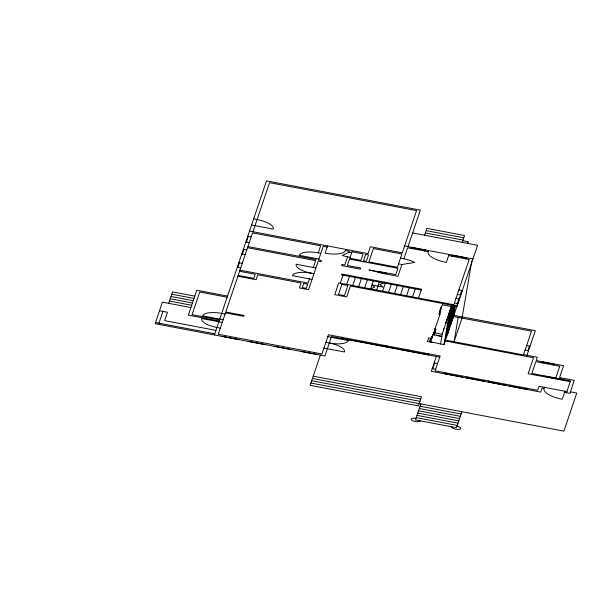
<?xml version="1.0" encoding="UTF-8"?>
<svg xmlns="http://www.w3.org/2000/svg" width="612" height="612" viewBox="0 0 612 612"><rect width="100%" height="100%" fill="white"/><g stroke="black" fill="none" stroke-linecap="round" stroke-linejoin="round"><path stroke-width="0.92" d="M430.213 339.086L429.731 341.909L430.97 338.245M430.871 342.123L431.927 336.195M427.451 341.473L428.691 337.816L431.82 338.413L432.11 336.715M435.43 329.18L434.436 335.024L432.73 334.703M440.365 309.381L441.267 306.711L439.967 314.346L439.11 314.185L439.837 309.94M451.105 307.362L445.505 340.104L443.975 344.617L440.556 343.967L442.53 332.423M443.448 330.625L443.769 328.766M445.911 323.35L446.546 319.632M449.621 310.743L449.132 313.841L452.551 314.492M443.975 344.617L449.736 310.942M450.654 309.152L445.215 340.953L533.534 357.745L528.133 373.695L570.177 381.681M433.097 332.553L442.208 334.282L451.908 304.707M458.855 289.904L462.274 290.555L446.309 337.725L451.908 304.983M452.138 304.776L446.309 337.725M447.678 333.678L452.635 304.684M452.658 305.09L447.854 333.158L449.399 328.59L453.4 305.204M450.899 324.169L454.096 305.464M454.441 305.839L451.717 321.744L453.622 316.136M452.719 318.798L454.953 305.702M455.412 305.289L453.492 316.511L531.507 331.13L523.444 354.914L445.505 340.104M448.65 255.571L469.159 259.473L453.829 304.738L338.742 282.866L334.749 294.655L346.713 296.927L350.416 285.995L456.957 306.245L457.6 302.504M467.675 243.568L467.996 241.694L462.649 240.677M458.212 317.399L454.058 341.726L462.045 318.118M462.205 317.184L471.798 261.049M564.562 392.376L569.979 393.401L574.255 380.327L559.582 377.543L563.576 365.747L536.219 360.552L537.336 357.247L523.543 354.631M566.551 392.751L570.461 380.825L531.843 373.488L535.837 361.692L559.766 366.244L555.773 378.032M158.929 323.19L162.922 311.393M168.683 303.33L172.546 291.916L194.769 296.139M214.384 334.94L266.526 180.877L420.368 210.115L408.005 246.636M237.869 267.337L239.414 262.77M242.375 254.026L243.92 249.459M246.429 242.038L248.365 236.331M252.947 231.741L269.555 182.667L416.565 210.605L402.275 252.833L370.367 246.766L368.049 253.613L249.535 231.091M221.789 336.348L238.887 339.599M247.998 341.328L265.095 344.579M274.214 346.308L291.304 349.559M309.45 278.919L308.035 283.104L239.95 270.16M313.313 267.505L315.631 260.658L247.546 247.715M316.343 258.562L316.022 259.519L247.929 246.575M318.906 259.052L299.245 255.319A17.419 5.959 9.7 0 1 318.271 252.855L320.65 245.817L252.565 232.881L225.782 312.005L244.02 315.471L243.729 316.327L225.499 312.862L218.255 334.259L321.95 353.966L328.453 334.756L440.135 355.985L435.109 370.818L537.673 390.311L539.027 386.302L566.934 391.611M327.588 245.925L325.148 253.154A18.582 6.357 9.7 0 0 345.436 250.53L349.429 251.287L349.108 252.243L342.338 255.426A13.938 4.766 9.7 0 0 347.562 256.803L350.125 257.292M300.423 351.296L317.513 354.539M345.436 250.53L345.826 249.39M347.562 256.803L344.793 264.988L341.947 264.445L341.557 265.585L360.353 269.158L360.743 268.018L347.356 265.47L349.513 259.098L397.945 268.301L395.788 274.673L377.834 271.261L377.688 271.69M340.303 283.157L343.003 275.171M320.367 355.082L310.131 385.308L418.394 405.886L421.484 396.752L313.222 376.181M346.721 284.381L349.421 276.394M352.703 285.513L355.404 277.527M341.175 338.39L341.557 337.25M358.686 286.653L361.386 278.667M364.668 287.793L367.368 279.799M370.65 288.918L373.351 280.939M377.596 271.98L377.451 272.409L397.961 276.303L401.954 264.514L414.829 262.449A17.419 5.959 9.7 0 0 403.889 258.807L400.47 258.157M376.632 290.065L379.333 282.078M361.684 342.292L362.075 341.144M363.398 342.613L363.78 341.473M382.615 291.205L385.315 283.211M388.597 292.337L391.298 284.351M394.579 293.477L397.287 285.49M411.042 248.426L411.425 247.286M400.562 294.617L403.27 286.623M383.908 346.514L384.298 345.367M385.614 346.836L386.004 345.696M424.606 235.215L426.924 228.368L464.531 235.513L462.213 242.36M406.544 295.749L409.252 287.762M412.526 296.889L415.234 288.902M449.032 254.431L446.324 262.418A20.907 7.153 9.7 0 1 428.132 251.67L428.522 250.53M418.509 298.021L421.507 289.178L341.733 274.023L341.442 274.872L421.217 290.034M406.131 350.737L406.513 349.597M407.837 351.058L408.227 349.919M439.11 314.185L442.713 303.537M431.82 338.413L439.967 314.346M434.803 332.874L436.042 329.218L434.336 328.889M428.354 354.96L428.737 353.82M467.392 243.469L467.996 241.694M446.102 322.44L449.162 313.405M441.841 336.432L433.135 334.473M436.325 356.475L431.307 371.308L540.702 392.101L542.064 388.1L544.045 388.475A20.907 7.153 9.7 0 0 562.244 399.223L564.945 391.229M440.556 343.967L430.963 341.84M420.872 403.943L415.464 419.924L456.483 427.719L461.892 411.738M432.776 368.753L434.711 363.046M456.957 306.245L477.597 245.282L412.641 232.935M444.985 373.909L445.368 372.769M462.075 377.16L462.458 376.02M466.635 378.025L467.017 376.885M483.725 381.276L484.115 380.128M488.284 382.14L488.674 381.001M505.382 385.392L505.764 384.244M509.934 386.256L510.324 385.116M527.911 350.699L529.457 346.14M526.97 355.281L535.309 330.633L453.882 315.364M527.031 389.5L527.414 388.36M533.832 374.774L534.123 373.917M542.102 362.885L542.492 361.746M544.045 388.475L544.435 387.335M553.5 365.05L553.883 363.911M552.07 378.239L552.361 377.382M403.889 258.807L407.623 247.776L428.132 251.67M424.713 251.019L425.103 249.88M452.061 256.221L452.452 255.082M465.74 258.822L466.122 257.683M457.263 303.567L458.809 299M460.155 295.007L461.7 290.44M369.265 289.575L374.705 287.005L372.004 284.932L383.036 287.135L379.807 284.588L384.833 282.209M415.969 418.409L415.066 418.279A4.644 1.591 9.7 0 0 411.165 419.388A4.644 1.591 9.7 0 0 415.632 421.569A4.644 1.591 9.7 0 0 420.306 420.842M426.151 230.648L463.758 237.793M425.378 232.927L462.986 240.08M404.586 245.986L472.961 258.975M411.363 247.47L425.034 250.071M452.39 255.273L466.061 257.866M253.651 218.912L257.071 219.563A18.582 6.357 9.7 0 1 273.243 229.118L251.593 225.002M327.206 247.064L323.22 246.307L318.584 260.001L321.43 260.544L321.048 261.684L318.194 261.148L308.54 289.675L299.421 287.946L301.096 282.996L257.797 274.765L256.122 279.715L237.884 276.249M349.108 252.243L351.671 252.725M398.542 263.864L401.954 264.514M247.791 236.224L251.211 236.875M318.271 252.855L320.833 253.345M245.863 241.931L249.283 242.582M243.354 249.352L246.774 250.002M457.309 294.464L460.729 295.114M241.809 253.911L245.228 254.561M315.876 267.995L296.223 264.254A17.419 5.959 9.7 0 0 311.386 273.212L313.948 273.694M455.955 298.465L459.375 299.107M454.41 303.024L457.83 303.674M238.848 262.663L242.268 263.313M312.013 279.401L292.36 275.668A17.419 5.959 9.7 0 1 311.386 273.212M442.568 304.845L451.595 306.566M237.303 267.23L240.723 267.88M239.56 271.3L255.227 274.283L253.842 278.368L238.175 275.392M526.611 345.596L530.03 346.247M525.065 350.163L528.485 350.806M436.287 335.376L440.915 336.256M227.534 296.093L196.766 290.241L188.328 315.157L219.096 321.009M227.151 297.218L199.749 292.008L192.076 314.675L219.478 319.885M542.423 361.929L553.822 364.102M427.161 341.42L433.143 342.559M171.773 294.196L193.996 298.427M171 296.483L193.224 300.706M170.228 298.763L192.451 302.986M169.455 301.05L191.678 305.273M190.906 307.553L162.417 302.137L155.127 323.679L324.918 355.947L331.49 336.546L439.745 357.125M225.086 314.071L221.666 313.421A17.419 5.959 9.7 0 0 202.641 315.876L223.158 319.77M341.236 338.199L361.753 342.1M363.459 342.422L383.969 346.323M385.682 346.644L406.192 350.546M407.906 350.867L428.415 354.769M327.81 336.661L348.327 340.555A17.419 5.959 9.7 0 1 345.069 342.972L343.615 343.363A17.419 5.959 9.7 0 1 329.302 343.018L325.882 342.368M222.263 322.417L201.746 318.523A17.419 5.959 9.7 0 0 216.908 327.474L220.328 328.124M159.502 310.743L167.481 312.258L164.651 320.627L215.929 330.373M434.137 362.939L437.557 363.589M570.499 391.879L576.764 393.072L563.882 431.123L310.904 383.028M323.947 348.075L344.464 351.969A17.419 5.959 9.7 0 0 329.302 343.018M432.21 368.646L435.629 369.296M445.046 373.718L462.137 376.969M466.696 377.834L483.794 381.085M488.353 381.949L505.443 385.2M510.003 386.065L527.093 389.316M155.517 322.539L214.774 333.8M312.449 378.461L420.712 399.032M311.676 380.74L419.939 401.319M420.1 406.223L461.119 414.026M419.327 408.51L460.346 416.305M418.554 410.79L459.574 418.585M417.782 413.077L458.801 420.872M417.009 415.357L458.028 423.152M416.237 417.636L457.256 425.432M456.996 426.212L457.875 426.419A4.644 1.591 9.7 0 1 460.599 428.783A4.644 1.591 9.7 0 1 455.29 429.104A4.644 1.591 9.7 0 1 451.641 426.793M303.659 283.486L302.274 287.571L306.268 288.328L307.652 284.243L303.659 283.486M351.992 251.777L349.804 258.241L360.912 260.352L363.1 253.888L351.992 251.777M341.871 284.366L338.459 294.448L344.441 295.588L347.853 285.506L341.871 284.366M365.662 254.378L363.474 260.842L366.328 261.385L368.516 254.921L365.662 254.378M373.397 248.556L368.891 261.875L397.379 267.283L401.885 253.972L373.397 248.556M369.143 270.068L386.241 273.319L369.143 270.068M545.001 376.265L563.231 379.731L545.001 376.265"/></g></svg>
